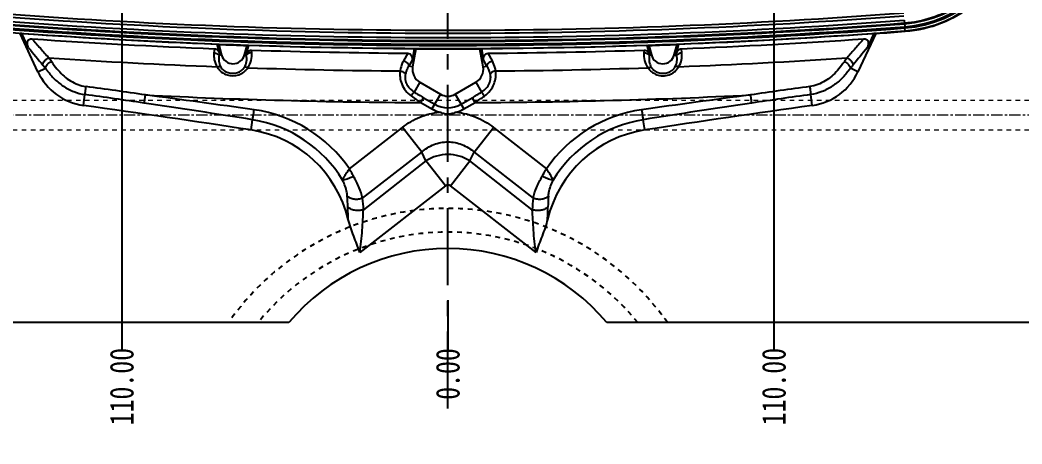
# Model space of a CAD drawing. Header units: millimetres. Extents: x 1147 to 12155, y -6137 to -4403.
# Drawn here: x 3959.4 to 4297.4, y -5544.7 to -5401.8 of the extents above; entities that cross this region are included whole.
import ezdxf

# ---------------------------------------------------------------- set-up
doc = ezdxf.new("R2010")
doc.units = ezdxf.units.MM
doc.header["$LTSCALE"] = 16.335
doc.header["$PDMODE"] = 3
doc.header["$PDSIZE"] = 0.3125
doc.linetypes.add('CENTER', pattern=[0.6, 0.375, -0.075, 0.075, -0.075])
doc.linetypes.add('HIDDEN', pattern=[0.2, 0.1, -0.1])
doc.layers.get('0').update_dxf_attribs({"linetype": 'CONTINUOUS'})
doc.layers.get('Defpoints').update_dxf_attribs({"linetype": 'CONTINUOUS'})
doc.layers.add('cool', color=153, linetype='HIDDEN', lineweight=9)
doc.layers.add('DEFAULT_2', color=8, linetype='HIDDEN')
doc.styles.get("Standard").update_dxf_attribs({"font": 'txt', "width": 0.8})
doc.dimstyles.get("Standard").update_dxf_attribs({"dimtxt": 0.15625, "dimasz": 0.1875, "dimexe": 0.125, "dimexo": 0.0625, "dimtad": 0, "dimtih": 1, "dimtoh": 1, "dimdsep": 46, "dimtxsty": 'Standard', "dimcen": 0.09, "dimadec": 0, "dimazin": 0, "dimtp": 0.01, "dimtm": 0.01, "dimtfac": 1, "dimtofl": 0, "dimtmove": 0, "dimatfit": 3, "dimfxl": 0, "dimtolj": 1, "dimarcsym": 0})

# ---------------------------------------------------------------- blocks, each defined once
blk = doc.blocks.new('*D706')
at = {"color": 4, "lineweight": -2}
blk.add_line((4382.93, -5433.77), (4392.48, -5433.77), dxfattribs=at)
at = {"layer": 'Defpoints', "color": 0}
for p in [(4103.73, -5263.77), (4382.87, -5433.77), (4392.48, -5433.77)]:
    blk.add_point(p, dxfattribs=at)
at = {"color": 6, "insert": (4405.81, -5433.77), "char_height": 8, "attachment_point": 5}
blk.add_mtext('\\A1;170.00', dxfattribs=at)
blk = doc.blocks.new('*D707')
at = {"color": 4, "lineweight": -2}
blk.add_line((4359.79, -5468.77), (4392.48, -5468.77), dxfattribs=at)
at = {"layer": 'Defpoints', "color": 0}
for p in [(4103.73, -5263.77), (4359.73, -5468.77), (4392.48, -5468.77)]:
    blk.add_point(p, dxfattribs=at)
at = {"color": 6, "insert": (4406.88, -5468.77), "char_height": 8, "attachment_point": 5}
blk.add_mtext('\\A1;205.00', dxfattribs=at)
blk = doc.blocks.new('*D708')
at = {"color": 4, "lineweight": -2}
blk.add_line((4103.73, -5496.24), (4103.73, -5513.1), dxfattribs=at)
at = {"layer": 'Defpoints', "color": 0}
for p in [(4103.73, -5263.77), (4103.73, -5496.18), (4103.73, -5513.1)]:
    blk.add_point(p, dxfattribs=at)
at = {"color": 6, "insert": (4103.73, -5521.1), "char_height": 8, "attachment_point": 5, "rotation": 90}
blk.add_mtext('\\A1;0.00', dxfattribs=at)
blk = doc.blocks.new('*D709')
at = {"color": 4, "lineweight": -2}
blk.add_line((4348.73, -5479.83), (4348.73, -5513.1), dxfattribs=at)
at = {"layer": 'Defpoints', "color": 0}
for p in [(4103.73, -5263.77), (4348.73, -5479.77), (4348.73, -5513.1)]:
    blk.add_point(p, dxfattribs=at)
at = {"color": 6, "insert": (4348.73, -5528.03), "char_height": 8, "attachment_point": 5, "rotation": 90}
blk.add_mtext('\\A1;245.00', dxfattribs=at)
blk = doc.blocks.new('*D710')
at = {"color": 4, "lineweight": -2}
blk.add_line((4213.73, -5274.54), (4213.73, -5513.1), dxfattribs=at)
at = {"layer": 'Defpoints', "color": 0}
for p in [(4103.73, -5263.77), (4213.73, -5274.47), (4213.73, -5513.1)]:
    blk.add_point(p, dxfattribs=at)
at = {"color": 6, "insert": (4213.73, -5525.36), "char_height": 8, "attachment_point": 5, "rotation": 90}
blk.add_mtext('\\A1;110.00', dxfattribs=at)
blk = doc.blocks.new('*D717')
at = {"color": 4, "lineweight": -2}
blk.add_line((3824.53, -5433.77), (3814.98, -5433.77), dxfattribs=at)
at = {"layer": 'Defpoints', "color": 0}
for p in [(4103.73, -5263.77), (3814.98, -5433.77), (3824.59, -5433.77)]:
    blk.add_point(p, dxfattribs=at)
at = {"color": 6, "insert": (3801.65, -5433.77), "char_height": 8, "attachment_point": 5}
blk.add_mtext('\\A1;170.00', dxfattribs=at)
blk = doc.blocks.new('*D718')
at = {"color": 4, "lineweight": -2}
blk.add_line((3847.67, -5468.77), (3814.98, -5468.77), dxfattribs=at)
at = {"layer": 'Defpoints', "color": 0}
for p in [(4103.73, -5263.77), (3814.98, -5468.77), (3847.73, -5468.77)]:
    blk.add_point(p, dxfattribs=at)
at = {"color": 6, "insert": (3800.58, -5468.77), "char_height": 8, "attachment_point": 5}
blk.add_mtext('\\A1;205.00', dxfattribs=at)
blk = doc.blocks.new('*D719')
at = {"color": 4, "lineweight": -2}
blk.add_line((3858.73, -5479.83), (3858.73, -5513.1), dxfattribs=at)
at = {"layer": 'Defpoints', "color": 0}
for p in [(4103.73, -5263.77), (3858.73, -5479.77), (3858.73, -5513.1)]:
    blk.add_point(p, dxfattribs=at)
at = {"color": 6, "insert": (3858.73, -5528.03), "char_height": 8, "attachment_point": 5, "rotation": 90}
blk.add_mtext('\\A1;245.00', dxfattribs=at)
blk = doc.blocks.new('*D720')
at = {"color": 4, "lineweight": -2}
blk.add_line((3993.73, -5274.54), (3993.73, -5513.1), dxfattribs=at)
at = {"layer": 'Defpoints', "color": 0}
for p in [(4103.73, -5263.77), (3993.73, -5274.47), (3993.73, -5513.1)]:
    blk.add_point(p, dxfattribs=at)
at = {"color": 6, "insert": (3993.73, -5525.36), "char_height": 8, "attachment_point": 5, "rotation": 90}
blk.add_mtext('\\A1;110.00', dxfattribs=at)

msp = doc.modelspace()

# ---------------------------------------------------------------- linework, layer by layer
at = {"color": 1, "linetype": 'CENTER', "ltscale": 4.241886}
msp.add_line((4103.729, -5532.772), (4103.729, -4991.772), dxfattribs=at)
at = {"color": 7, "linetype": 'Continuous'}
for p, q in [((4257.704, -5401.77), (4257.876, -5404.007)), ((4257.996, -5405.561), (4257.908, -5404.422)), ((3960.007, -5406.26), (3959.383, -5406.299)), ((3965.401, -5419.204), (3959.383, -5406.299)), ((3962.282, -5411.138), (3960.007, -5406.26)), ((4248.075, -5406.299), (4242.057, -5419.204)), ((4247.451, -5406.26), (4245.176, -5411.137)), ((4248.075, -5406.299), (4247.451, -5406.26)), ((4024.961, -5411.44), (4024.807, -5412.836)), ((4025.781, -5409.887), (4026.641, -5413.095)), ((4026.413, -5409.996), (4027.365, -5413.549)), ((4035.093, -5413.549), (4035.953, -5410.34)), ((4035.695, -5413.551), (4036.572, -5410.277)), ((4092.333, -5411.365), (4091.621, -5415.403)), ((4092.909, -5411.452), (4091.837, -5417.533)), ((4115.621, -5417.533), (4114.549, -5411.452)), ((4115.837, -5415.403), (4115.125, -5411.365)), ((4170.885, -5410.277), (4171.763, -5413.551)), ((4171.505, -5410.34), (4172.365, -5413.549)), ((4180.093, -5413.549), (4181.045, -5409.996)), ((4180.817, -5413.095), (4181.677, -5409.887)), ((4182.651, -5412.836), (4182.497, -5411.44)), ((4026.641, -5413.095), (4026.567, -5413.763)), ((4027.365, -5413.549), (4026.567, -5413.763)), ((4035.093, -5413.549), (4035.712, -5413.715)), ((4035.712, -5413.715), (4035.695, -5413.551)), ((4037.574, -5412.788), (4037.478, -5411.891)), ((4090.178, -5412.935), (4088.737, -5415.571)), ((4118.721, -5415.571), (4117.28, -5412.935)), ((4169.98, -5411.891), (4169.884, -5412.788)), ((4172.365, -5413.549), (4171.745, -5413.715)), ((4171.763, -5413.551), (4171.745, -5413.715)), ((4180.093, -5413.549), (4180.891, -5413.763)), ((4180.891, -5413.763), (4180.817, -5413.095)), ((3965.401, -5419.204), (3967.932, -5418.023)), ((4091.621, -5415.403), (4090.577, -5417.311)), ((4091.837, -5417.533), (4090.577, -5417.311)), ((4115.621, -5417.533), (4116.881, -5417.311)), ((4116.881, -5417.311), (4115.837, -5415.403)), ((4242.057, -5419.204), (4239.526, -5418.023)), ((4094.261, -5422.732), (4092.341, -5426.057)), ((4094.261, -5422.732), (4101.229, -5426.755)), ((4106.229, -5426.755), (4113.197, -5422.732)), ((4113.197, -5422.732), (4115.117, -5426.057)), ((3980.784, -5430.562), (3981.294, -5426.874)), ((4094.576, -5429.574), (4095.515, -5427.946)), ((4095.515, -5427.946), (4099.285, -5430.122)), ((4101.229, -5426.755), (4098.345, -5431.75)), ((4106.229, -5426.755), (4109.113, -5431.75)), ((4108.173, -5430.122), (4111.943, -5427.946)), ((4112.882, -5429.574), (4111.943, -5427.946)), ((4226.674, -5430.562), (4226.163, -5426.874)), ((4094.576, -5429.574), (4098.345, -5431.75)), ((4109.113, -5431.75), (4112.882, -5429.574)), ((4103.728, -5442.856), (4103.73, -5433.516)), ((4037.324, -5438.835), (4037.858, -5435.371)), ((4070.5, -5451.893), (4088.362, -5437.948)), ((4094.889, -5446.309), (4088.362, -5437.948)), ((4112.568, -5446.309), (4119.096, -5437.948)), ((4119.096, -5437.948), (4136.957, -5451.893)), ((4170.134, -5438.835), (4169.6, -5435.371)), ((4074.974, -5461.857), (4094.889, -5446.309)), ((4096.338, -5449.254), (4094.889, -5446.309)), ((4111.12, -5449.254), (4112.568, -5446.309)), ((4112.568, -5446.309), (4132.483, -5461.857)), ((4096.338, -5449.254), (4075.253, -5465.715)), ((4102.865, -5457.615), (4096.338, -5449.254)), ((4104.593, -5457.615), (4111.12, -5449.254)), ((4132.204, -5465.715), (4111.12, -5449.254)), ((4102.865, -5457.615), (4073.992, -5480.156)), ((4133.465, -5480.156), (4104.593, -5457.615)), ((4050.11, -5503.772), (3889.729, -5503.772)), ((4317.729, -5503.772), (4157.348, -5503.772))]:
    msp.add_line(p, q, dxfattribs=at)
for centre, radius, start, end in [((4254.769, -5363.58), 39.559, 274.39543, 349.27271), ((4254.769, -5363.58), 40.546, 274.39543, 349.27271), ((4254.769, -5363.58), 40.963, 274.39543, 349.27271), ((4254.769, -5363.58), 41.967, 274.39543, 349.27271), ((4254.769, -5363.58), 39.289, 274.39543, 301.51729), ((4254.769, -5363.58), 42.105, 274.39543, 308.72571), ((4103.729, -3398.597), 2007.606, 265.604565, 274.395435), ((4103.729, -3398.597), 2006.619, 265.604565, 274.395435), ((4103.729, -3398.597), 2011.743, 265.604565, 274.395435), ((4103.729, -3398.597), 2011.326, 265.604565, 274.395435), ((4103.729, -3398.597), 2010.339, 265.604565, 274.395435), ((4103.729, -3398.597), 2010.069, 265.604565, 274.395435), ((4103.729, -3398.597), 2009.082, 265.604565, 274.395435), ((4103.729, -3398.597), 2012.747, 265.604565, 274.395435), ((4103.729, -3398.597), 2012.801, 265.90538, 267.780609), ((4103.729, -3398.597), 2014.385, 266.006306, 267.759001), ((4103.729, -3398.597), 2012.801, 272.219391, 274.09462), ((4103.729, -3398.597), 2014.385, 272.240999, 273.993687), ((4103.729, -3398.597), 2012.885, 274.112264, 274.395435), ((4103.729, -3398.597), 2012.885, 267.798702, 268.070413), ((4103.729, -3398.597), 2012.801, 268.087986, 269.67561), ((4103.729, -3398.597), 2012.885, 269.692019, 270.307981), ((4103.729, -3398.597), 2012.801, 270.32439, 271.912014), ((4103.729, -3398.597), 2012.885, 271.929587, 272.201298), ((3942.036, -5434.795), 33.805, 34.36086, 36.90626), ((4103.729, -3398.597), 2020.391, 266.178328, 267.791007), ((4031.229, -5412.514), 4, 195, 345), ((4103.729, -3398.597), 2014.385, 268.115264, 269.61456), ((4103.729, -3398.597), 2014.385, 270.38544, 271.884736), ((4176.229, -5412.514), 4, 195, 345), ((4103.729, -3398.597), 2020.391, 272.208993, 273.821672), ((4265.376, -5434.762), 33.748, 143.0916, 145.64128), ((3941.619, -5437.943), 33.002, 37.76586, 39.52688), ((3939.464, -5439.63), 35.739, 37.19853, 37.78772), ((3996.157, -5397.722), 34.768, 215.72622, 217.25918), ((4032.139, -5415.944), 3.45, 321.70258, 328.2836), ((4103.729, -3398.597), 2020.391, 268.085535, 269.54237), ((4097.403, -5421.866), 8.207, 146.28378, 157.84484), ((4096.761, -5418.401), 5, 170, 240), ((4110.697, -5418.401), 5, 300, 10), ((4110.006, -5421.892), 8.261, 22.19341, 33.67805), ((4103.729, -3398.597), 2020.391, 270.45763, 271.914465), ((4175.531, -5415.772), 3.724, 220.54478, 222.60328), ((4211.303, -5397.724), 34.764, 322.74113, 324.27425), ((4267.95, -5439.597), 35.684, 142.21185, 142.80193), ((4265.876, -5437.973), 33.05, 140.47439, 142.23287), ((3983.527, -5410.751), 20, 205, 262.11708), ((3993.384, -5399.81), 31.297, 217.29076, 217.56511), ((4031.083, -5414.552), 6.006, 224.62936, 234.61668), ((4031.133, -5414.485), 6.09, 234.59721, 251.72629), ((4031.16, -5414.417), 6.163, 251.68577, 289.06647), ((4031.183, -5414.488), 6.089, 289.07901, 307.71129), ((4031.288, -5414.634), 5.909, 307.77721, 315.55582), ((4098.124, -5420.624), 10.668, 170.00216, 170.82845), ((4097.666, -5421.979), 8.493, 157.81007, 166.17465), ((4109.793, -5421.979), 8.492, 13.82472, 22.19046), ((4109.342, -5420.622), 10.66, 9.17166, 9.99859), ((4176.24, -5414.544), 6.023, 234.73044, 239.25856), ((4176.291, -5414.452), 6.128, 239.29007, 254.24546), ((4176.298, -5414.42), 6.161, 254.27124, 294.79938), ((4176.317, -5414.469), 6.108, 294.82159, 305.68455), ((4176.38, -5414.559), 5.998, 305.70034, 315.38203), ((4223.931, -5410.751), 20, 277.88292, 335), ((4214.077, -5399.812), 31.293, 322.43516, 322.70955), ((3844.44, -6465.496), 1050.304, 81.389452, 82.493891), ((4362.64, -6462.826), 1047.609, 97.504688, 98.611969), ((3600.98, -8135.916), 2735.608, 81.585402, 82.008645), ((3534.933, -8993.487), 3596.871, 81.9541, 82.543872), ((4103.729, -3398.597), 2030.998, 267.120159, 269.741778), ((4167.634, -5319.745), 131.908, 234.69663, 236.36801), ((4162.71, -5311.462), 134.476, 238.44755, 240.02144), ((4103.729, -5422.424), 5, 240, 300), ((4044.748, -5311.462), 134.476, 299.97856, 301.55245), ((4103.729, -3398.597), 2030.998, 270.258222, 272.879841), ((4039.828, -5319.751), 131.901, 303.63196, 305.30339), ((4672.524, -8993.48), 3596.864, 97.456128, 98.045901), ((4607.229, -8141.126), 2740.871, 97.991761, 98.414192), ((3471.564, -9108.365), 3712.888, 81.235277, 82.117079), ((3448.921, -9149.241), 3760.276, 80.989191, 81.552828), ((4103.729, -5422.424), 10.768, 240, 254.46031), ((4103.729, -5422.424), 8.889, 240, 300), ((4103.729, -5422.424), 10.768, 285.54158, 300), ((4758.538, -9149.244), 3760.279, 98.447172, 99.010808), ((4735.894, -9108.365), 3712.888, 97.882921, 98.764723), ((4031.795, -5478.566), 47.006, 34.57175, 81.95428), ((4175.662, -5478.566), 47.006, 98.04521, 145.42821), ((4031.036, -5478.298), 43.465, 31.19224, 80.96961), ((4176.422, -5478.298), 43.466, 99.0307, 148.80754), ((4031.229, -5478.367), 40, 13.57882, 81.23528), ((4176.229, -5478.367), 40, 98.76472, 166.42115), ((4103.729, -5460.775), 13.688, 57.31914, 122.68069), ((4016.355, -5465.433), 53.617, 0.74693, 4.57209), ((4017.601, -5467.945), 57.696, 2.21451, 6.05712), ((4189.857, -5467.945), 57.696, 173.94288, 177.78549), ((4191.103, -5465.433), 53.617, 175.42791, 179.25307), ((4103.729, -5548.772), 70, 40.0052, 139.9948)]:
    msp.add_arc(centre, radius, start, end, dxfattribs=at)
for centre, major_axis, start_param, end_param in [((4401.787, -3318.732), (2070.006, 554.656), -2.0064811, -2.0061814), ((3808.535, -3319.499), (2050.114, -549.326), -1.2041734, -1.2038794), ((4388.137, -3448.745), (1975.203, -348.282), -1.546116, -1.5458256), ((3819.321, -3448.745), (1975.203, 348.282), -1.5957671, -1.5954766), ((4398.923, -3319.499), (2050.114, 549.326), -1.9377132, -1.9374193), ((3805.67, -3318.732), (2070.006, -554.656), -1.1354113, -1.1351116)]:
    msp.add_ellipse(centre, major_axis=major_axis, ratio=0.9895793, start_param=start_param, end_param=end_param, dxfattribs=at)
for points, knots in [([(3962.282, -5411.138), (3962.139, -5410.831), (3961.966, -5410.347), (3961.877, -5409.674), (3961.907, -5409.162), (3962.08, -5408.672), (3962.436, -5408.286), (3962.92, -5408.089), (3963.264, -5408.077), (3963.434, -5408.089)], [0, 0, 0, 0, 0.2494779, 0.3744342, 0.4994862, 0.6247987, 0.74951, 0.8747931, 1, 1, 1, 1]), ([(3963.432, -5408.089), (3964.371, -5409.157), (3966.241, -5411.299), (3968.125, -5413.429), (3969.067, -5414.495)], [0, 0, 0, 0, 0.4998613, 1, 1, 1, 1]), ([(4244.026, -5408.089), (4243.087, -5409.157), (4241.217, -5411.3), (4239.333, -5413.429), (4238.391, -5414.495)], [0, 0, 0, 0, 0.4998557, 1, 1, 1, 1]), ([(4244.024, -5408.089), (4244.193, -5408.078), (4244.537, -5408.089), (4245.022, -5408.284), (4245.377, -5408.672), (4245.551, -5409.16), (4245.581, -5409.673), (4245.492, -5410.347), (4245.319, -5410.831), (4245.176, -5411.137)], [0, 0, 0, 0, 0.1250435, 0.250318, 0.3750484, 0.5003546, 0.6254985, 0.7504826, 1, 1, 1, 1]), ([(4024.961, -5411.44), (4025.17, -5411.449), (4025.589, -5411.565), (4026.089, -5411.967), (4026.44, -5412.497), (4026.586, -5412.893), (4026.641, -5413.095)], [0, 0, 0, 0, 0.2498993, 0.4998317, 0.750257, 1, 1, 1, 1]), ([(4180.817, -5413.095), (4180.871, -5412.893), (4181.018, -5412.497), (4181.369, -5411.967), (4181.869, -5411.565), (4182.288, -5411.449), (4182.497, -5411.44)], [0, 0, 0, 0, 0.249743, 0.5001683, 0.7501007, 1, 1, 1, 1]), ([(3967.075, -5416.94), (3967.072, -5416.712), (3967.209, -5416.21), (3967.65, -5415.528), (3968.283, -5414.92), (3968.798, -5414.609), (3969.067, -5414.495)], [0, 0, 0, 0, 0.2069008, 0.4588772, 0.7335561, 1, 1, 1, 1]), ([(4024.807, -5412.836), (4024.721, -5413.62), (4024.801, -5415.26), (4025.416, -5416.79), (4025.854, -5417.486)], [0, 0, 0, 0, 0.4895997, 1, 1, 1, 1]), ([(4024.807, -5412.836), (4024.992, -5412.85), (4025.653, -5412.962), (4026.309, -5413.346), (4026.567, -5413.763)], [0, 0, 0, 0, 0.273993, 1, 1, 1, 1]), ([(4026.567, -5413.763), (4026.425, -5414.357), (4026.343, -5415.646), (4026.715, -5416.889), (4027.016, -5417.468)], [0, 0, 0, 0, 0.4835971, 1, 1, 1, 1]), ([(4035.074, -5417.758), (4035.451, -5417.146), (4035.935, -5415.795), (4035.869, -5414.369), (4035.712, -5413.715)], [0, 0, 0, 0, 0.5163812, 1, 1, 1, 1]), ([(4035.695, -5413.551), (4035.751, -5413.341), (4035.906, -5412.929), (4036.279, -5412.381), (4036.815, -5411.978), (4037.26, -5411.884), (4037.478, -5411.891)], [0, 0, 0, 0, 0.2497014, 0.5002517, 0.7500898, 1, 1, 1, 1]), ([(4037.574, -5412.788), (4037.194, -5412.802), (4036.481, -5412.966), (4035.888, -5413.432), (4035.712, -5413.715)], [0, 0, 0, 0, 0.5332571, 1, 1, 1, 1]), ([(4036.233, -5417.86), (4036.769, -5417.129), (4037.542, -5415.471), (4037.667, -5413.655), (4037.574, -5412.788)], [0, 0, 0, 0, 0.5097819, 1, 1, 1, 1]), ([(4090.178, -5412.935), (4090.449, -5412.937), (4091.011, -5413.095), (4091.533, -5413.776), (4091.706, -5414.588), (4091.668, -5415.136), (4091.621, -5415.403)], [0, 0, 0, 0, 0.2496767, 0.4995438, 0.7497684, 1, 1, 1, 1]), ([(4115.837, -5415.403), (4115.79, -5415.136), (4115.752, -5414.588), (4115.925, -5413.776), (4116.447, -5413.095), (4117.009, -5412.937), (4117.28, -5412.935)], [0, 0, 0, 0, 0.2502316, 0.5004562, 0.7503233, 1, 1, 1, 1]), ([(4169.884, -5412.788), (4169.791, -5413.655), (4169.916, -5415.471), (4170.689, -5417.128), (4171.225, -5417.86)], [0, 0, 0, 0, 0.4901535, 1, 1, 1, 1]), ([(4169.884, -5412.788), (4170.263, -5412.802), (4170.977, -5412.966), (4171.57, -5413.432), (4171.745, -5413.715)], [0, 0, 0, 0, 0.5332576, 1, 1, 1, 1]), ([(4169.98, -5411.891), (4170.198, -5411.884), (4170.643, -5411.978), (4171.179, -5412.381), (4171.552, -5412.929), (4171.707, -5413.341), (4171.763, -5413.551)], [0, 0, 0, 0, 0.2499102, 0.4997483, 0.7502986, 1, 1, 1, 1]), ([(4171.745, -5413.715), (4171.589, -5414.369), (4171.522, -5415.795), (4172.007, -5417.146), (4172.384, -5417.758)], [0, 0, 0, 0, 0.4835642, 1, 1, 1, 1]), ([(4180.441, -5417.468), (4180.743, -5416.889), (4181.115, -5415.646), (4181.033, -5414.357), (4180.891, -5413.763)], [0, 0, 0, 0, 0.5163497, 1, 1, 1, 1]), ([(4182.651, -5412.836), (4182.466, -5412.85), (4181.805, -5412.962), (4181.148, -5413.346), (4180.891, -5413.763)], [0, 0, 0, 0, 0.273993, 1, 1, 1, 1]), ([(4181.604, -5417.486), (4182.041, -5416.79), (4182.657, -5415.26), (4182.737, -5413.62), (4182.651, -5412.836)], [0, 0, 0, 0, 0.5103409, 1, 1, 1, 1]), ([(4238.391, -5414.495), (4238.66, -5414.609), (4239.175, -5414.92), (4239.808, -5415.528), (4240.249, -5416.21), (4240.386, -5416.712), (4240.383, -5416.94)], [0, 0, 0, 0, 0.2664444, 0.5411259, 0.7931034, 1, 1, 1, 1]), ([(3967.932, -5418.023), (3967.944, -5417.815), (3968.108, -5417.355), (3968.723, -5416.498), (3969.418, -5415.965), (3969.942, -5415.715)], [0, 0, 0, 0, 0.1984723, 0.4484988, 1, 1, 1, 1]), ([(3969.942, -5415.715), (3970.116, -5415.969), (3970.854, -5417.024), (3971.651, -5418.04), (3972.303, -5418.772)], [0, 0, 0, 0, 0.2387574, 1, 1, 1, 1]), ([(4025.854, -5417.486), (4025.958, -5417.455), (4026.337, -5417.366), (4026.751, -5417.371), (4027.017, -5417.468)], [0, 0, 0, 0, 0.2773203, 1, 1, 1, 1]), ([(4025.854, -5417.486), (4025.914, -5417.597), (4026.185, -5418.058), (4026.522, -5418.481), (4026.809, -5418.772)], [0, 0, 0, 0, 0.2362925, 1, 1, 1, 1]), ([(4027.016, -5417.468), (4027.047, -5417.526), (4027.184, -5417.771), (4027.352, -5417.999), (4027.493, -5418.161)], [0, 0, 0, 0, 0.2359383, 1, 1, 1, 1]), ([(4027.493, -5418.161), (4027.54, -5418.216), (4027.744, -5418.437), (4027.973, -5418.636), (4028.157, -5418.772)], [0, 0, 0, 0, 0.2403205, 1, 1, 1, 1]), ([(4034.138, -5418.772), (4034.208, -5418.719), (4034.465, -5418.512), (4034.696, -5418.273), (4034.847, -5418.082)], [0, 0, 0, 0, 0.2633545, 1, 1, 1, 1]), ([(4036.233, -5417.86), (4036.131, -5417.821), (4035.759, -5417.705), (4035.346, -5417.68), (4035.074, -5417.758)], [0, 0, 0, 0, 0.277313, 1, 1, 1, 1]), ([(4035.506, -5418.772), (4035.577, -5418.699), (4035.842, -5418.414), (4036.078, -5418.102), (4036.233, -5417.86)], [0, 0, 0, 0, 0.2606466, 1, 1, 1, 1]), ([(4088.737, -5415.571), (4088.598, -5415.825), (4088.096, -5416.842), (4087.764, -5417.941), (4087.618, -5418.772)], [0, 0, 0, 0, 0.2557638, 1, 1, 1, 1]), ([(4088.737, -5415.571), (4088.965, -5415.634), (4089.756, -5415.962), (4090.478, -5416.69), (4090.577, -5417.311)], [0, 0, 0, 0, 0.2733657, 1, 1, 1, 1]), ([(4118.721, -5415.571), (4118.493, -5415.634), (4117.702, -5415.962), (4116.98, -5416.69), (4116.881, -5417.311)], [0, 0, 0, 0, 0.2733658, 1, 1, 1, 1]), ([(4119.84, -5418.772), (4119.792, -5418.497), (4119.552, -5417.389), (4119.131, -5416.32), (4118.721, -5415.571)], [0, 0, 0, 0, 0.2459557, 1, 1, 1, 1]), ([(4171.225, -5417.86), (4171.327, -5417.821), (4171.698, -5417.705), (4172.112, -5417.68), (4172.384, -5417.758)], [0, 0, 0, 0, 0.277322, 1, 1, 1, 1]), ([(4171.225, -5417.86), (4171.275, -5417.938), (4171.493, -5418.261), (4171.745, -5418.56), (4171.952, -5418.771)], [0, 0, 0, 0, 0.2393611, 1, 1, 1, 1]), ([(4172.384, -5417.758), (4172.406, -5417.794), (4172.504, -5417.945), (4172.613, -5418.089), (4172.702, -5418.192)], [0, 0, 0, 0, 0.2404187, 1, 1, 1, 1]), ([(4172.79, -5418.292), (4172.829, -5418.335), (4172.994, -5418.506), (4173.175, -5418.663), (4173.319, -5418.772)], [0, 0, 0, 0, 0.2412254, 1, 1, 1, 1]), ([(4179.301, -5418.772), (4179.362, -5418.726), (4179.593, -5418.546), (4179.806, -5418.342), (4179.95, -5418.179)], [0, 0, 0, 0, 0.2593866, 1, 1, 1, 1]), ([(4179.95, -5418.179), (4180, -5418.121), (4180.185, -5417.899), (4180.343, -5417.656), (4180.441, -5417.468)], [0, 0, 0, 0, 0.2644816, 1, 1, 1, 1]), ([(4181.604, -5417.486), (4181.5, -5417.455), (4181.121, -5417.366), (4180.707, -5417.371), (4180.441, -5417.468)], [0, 0, 0, 0, 0.2773132, 1, 1, 1, 1]), ([(4180.649, -5418.772), (4180.748, -5418.671), (4181.11, -5418.277), (4181.417, -5417.833), (4181.604, -5417.486)], [0, 0, 0, 0, 0.2636831, 1, 1, 1, 1]), ([(4237.516, -5415.715), (4237.342, -5415.969), (4236.604, -5417.024), (4235.807, -5418.04), (4235.155, -5418.772)], [0, 0, 0, 0, 0.238758, 1, 1, 1, 1]), ([(4237.516, -5415.715), (4238.04, -5415.965), (4238.735, -5416.498), (4239.35, -5417.355), (4239.514, -5417.815), (4239.526, -5418.023)], [0, 0, 0, 0, 0.5515026, 0.8015294, 1, 1, 1, 1]), ([(3968.576, -5418.89), (3969.332, -5419.873), (3971, -5421.786), (3973.987, -5424.217), (3977.461, -5426.027), (3980.005, -5426.693), (3981.294, -5426.874)], [0, 0, 0, 0, 0.2418222, 0.492696, 0.7461572, 1, 1, 1, 1]), ([(3972.303, -5418.772), (3973.508, -5420.125), (3975.596, -5421.98), (3978.904, -5423.613), (3980.722, -5424.071), (3981.643, -5424.191)], [0, 0, 0, 0, 0.49406, 0.7467872, 1, 1, 1, 1]), ([(4028.157, -5418.772), (4029.006, -5419.399), (4031.157, -5420.058), (4033.311, -5419.398), (4034.138, -5418.772)], [0, 0, 0, 0, 0.5042367, 1, 1, 1, 1]), ([(4087.592, -5418.923), (4087.495, -5419.611), (4087.487, -5421.116), (4088.085, -5423.416), (4089.38, -5425.648), (4090.673, -5426.879), (4091.403, -5427.396)], [0, 0, 0, 0, 0.2141641, 0.4583851, 0.7241542, 1, 1, 1, 1]), ([(4088.35, -5419.095), (4088.411, -5419.118), (4088.642, -5419.215), (4088.859, -5419.347), (4089.003, -5419.464)], [0, 0, 0, 0, 0.2587689, 1, 1, 1, 1]), ([(4089.003, -5419.464), (4089.046, -5419.499), (4089.207, -5419.641), (4089.344, -5419.811), (4089.42, -5419.95)], [0, 0, 0, 0, 0.2636545, 1, 1, 1, 1]), ([(4089.42, -5419.95), (4089.303, -5420.423), (4089.221, -5421.505), (4089.654, -5423.197), (4090.714, -5424.829), (4091.76, -5425.694), (4092.341, -5426.057)], [0, 0, 0, 0, 0.2030575, 0.4435313, 0.7145989, 1, 1, 1, 1]), ([(4115.117, -5426.057), (4115.698, -5425.694), (4116.744, -5424.829), (4117.804, -5423.197), (4118.237, -5421.505), (4118.155, -5420.423), (4118.038, -5419.95)], [0, 0, 0, 0, 0.2854298, 0.5564913, 0.7969544, 1, 1, 1, 1]), ([(4116.054, -5427.396), (4116.784, -5426.879), (4118.078, -5425.648), (4119.373, -5423.415), (4119.971, -5421.116), (4119.963, -5419.611), (4119.866, -5418.923)], [0, 0, 0, 0, 0.2758897, 0.5416455, 0.7858443, 1, 1, 1, 1]), ([(4118.455, -5419.464), (4118.411, -5419.499), (4118.251, -5419.641), (4118.114, -5419.811), (4118.038, -5419.95)], [0, 0, 0, 0, 0.2636546, 1, 1, 1, 1]), ([(4119.107, -5419.095), (4119.047, -5419.118), (4118.816, -5419.215), (4118.599, -5419.347), (4118.455, -5419.464)], [0, 0, 0, 0, 0.2587689, 1, 1, 1, 1]), ([(4171.952, -5418.771), (4172.012, -5418.833), (4172.266, -5419.081), (4172.543, -5419.306), (4172.763, -5419.461)], [0, 0, 0, 0, 0.2427328, 1, 1, 1, 1]), ([(4173.319, -5418.772), (4174.148, -5419.398), (4176.303, -5420.059), (4178.453, -5419.398), (4179.301, -5418.772)], [0, 0, 0, 0, 0.4964435, 1, 1, 1, 1]), ([(4235.155, -5418.772), (4233.95, -5420.125), (4231.862, -5421.98), (4228.554, -5423.613), (4226.736, -5424.071), (4225.815, -5424.191)], [0, 0, 0, 0, 0.49406, 0.7467873, 1, 1, 1, 1]), ([(4238.882, -5418.89), (4238.125, -5419.873), (4236.458, -5421.786), (4233.471, -5424.217), (4229.997, -5426.027), (4227.453, -5426.693), (4226.163, -5426.874)], [0, 0, 0, 0, 0.2418222, 0.4926957, 0.746157, 1, 1, 1, 1]), ([(3981.294, -5426.874), (3981.35, -5426.525), (3981.465, -5425.63), (3981.578, -5424.735), (3981.643, -5424.191)], [0, 0, 0, 0, 0.3927587, 1, 1, 1, 1]), ([(4225.815, -5424.191), (4225.88, -5424.735), (4225.993, -5425.63), (4226.108, -5426.525), (4226.163, -5426.874)], [0, 0, 0, 0, 0.6072413, 1, 1, 1, 1]), ([(4001.296, -5429.758), (4001.36, -5429.405), (4001.489, -5428.495), (4001.616, -5427.585), (4001.688, -5427.029)], [0, 0, 0, 0, 0.3895916, 1, 1, 1, 1]), ([(4091.403, -5427.396), (4091.58, -5427.114), (4091.831, -5426.728), (4092.15, -5426.286), (4092.282, -5426.119), (4092.341, -5426.057)], [0, 0, 0, 0, 0.6106965, 0.8419929, 1, 1, 1, 1]), ([(4116.055, -5427.396), (4115.877, -5427.114), (4115.627, -5426.728), (4115.308, -5426.286), (4115.176, -5426.119), (4115.117, -5426.057)], [0, 0, 0, 0, 0.6106958, 0.8419923, 1, 1, 1, 1]), ([(4205.769, -5427.029), (4205.842, -5427.585), (4205.968, -5428.495), (4206.098, -5429.405), (4206.162, -5429.758)], [0, 0, 0, 0, 0.6104084, 1, 1, 1, 1]), ([(4037.858, -5435.371), (4037.941, -5434.939), (4038.111, -5433.822), (4038.278, -5432.705), (4038.374, -5432.023)], [0, 0, 0, 0, 0.3896254, 1, 1, 1, 1]), ([(4088.362, -5437.948), (4090.153, -5436.55), (4094.128, -5434.224), (4098.588, -5433.063), (4100.844, -5432.799)], [0, 0, 0, 0, 0.5000381, 1, 1, 1, 1]), ([(4103.73, -5433.516), (4103.23, -5433.516), (4102.226, -5433.393), (4101.284, -5433.027), (4100.84, -5432.798)], [0, 0, 0, 0, 0.4999209, 1, 1, 1, 1]), ([(4106.617, -5432.798), (4106.174, -5433.027), (4105.233, -5433.392), (4104.229, -5433.516), (4103.73, -5433.516)], [0, 0, 0, 0, 0.5000776, 1, 1, 1, 1]), ([(4106.614, -5432.799), (4108.87, -5433.062), (4113.33, -5434.224), (4117.305, -5436.55), (4119.096, -5437.948)], [0, 0, 0, 0, 0.499926, 1, 1, 1, 1]), ([(4169.084, -5432.023), (4169.18, -5432.705), (4169.346, -5433.822), (4169.517, -5434.939), (4169.6, -5435.371)], [0, 0, 0, 0, 0.6103746, 1, 1, 1, 1]), ([(4094.889, -5446.309), (4096.082, -5445.228), (4098.876, -5443.469), (4102.127, -5442.856), (4103.739, -5442.856)], [0, 0, 0, 0, 0.4997259, 1, 1, 1, 1]), ([(4103.739, -5442.856), (4105.347, -5442.856), (4108.59, -5443.475), (4111.378, -5445.23), (4112.568, -5446.309)], [0, 0, 0, 0, 0.50023, 1, 1, 1, 1]), ([(4068.217, -5455.787), (4068.284, -5455.533), (4068.549, -5454.967), (4069.08, -5454.067), (4069.759, -5453.022), (4070.251, -5452.281), (4070.498, -5451.89)], [0, 0, 0, 0, 0.1738338, 0.4105175, 0.6932014, 1, 1, 1, 1]), ([(4071.894, -5454.428), (4071.774, -5454.222), (4071.301, -5453.381), (4070.85, -5452.528), (4070.5, -5451.893)], [0, 0, 0, 0, 0.2480244, 1, 1, 1, 1]), ([(4135.564, -5454.428), (4135.684, -5454.222), (4136.157, -5453.381), (4136.607, -5452.528), (4136.957, -5451.893)], [0, 0, 0, 0, 0.2480243, 1, 1, 1, 1]), ([(4139.24, -5455.787), (4139.174, -5455.533), (4138.908, -5454.967), (4138.378, -5454.067), (4137.699, -5453.022), (4137.207, -5452.281), (4136.96, -5451.89)], [0, 0, 0, 0, 0.1738303, 0.4105115, 0.6931967, 1, 1, 1, 1]), ([(4071.894, -5454.428), (4071.53, -5454.62), (4070.821, -5454.968), (4069.806, -5455.395), (4068.95, -5455.675), (4068.432, -5455.784), (4068.217, -5455.787)], [0, 0, 0, 0, 0.3134674, 0.6014976, 0.8368978, 1, 1, 1, 1]), ([(4074.974, -5461.857), (4074.685, -5460.642), (4073.823, -5458.084), (4072.618, -5455.672), (4071.894, -5454.428)], [0, 0, 0, 0, 0.4646289, 1, 1, 1, 1]), ([(4132.483, -5461.857), (4132.773, -5460.642), (4133.635, -5458.083), (4134.84, -5455.671), (4135.564, -5454.428)], [0, 0, 0, 0, 0.4647914, 1, 1, 1, 1]), ([(4139.24, -5455.787), (4139.026, -5455.784), (4138.508, -5455.675), (4137.652, -5455.395), (4136.637, -5454.968), (4135.928, -5454.62), (4135.564, -5454.428)], [0, 0, 0, 0, 0.1631022, 0.3985025, 0.6865326, 1, 1, 1, 1]), ([(4069.801, -5461.159), (4069.768, -5460.743), (4069.518, -5458.885), (4068.881, -5457.084), (4068.217, -5455.786)], [0, 0, 0, 0, 0.2223885, 1, 1, 1, 1]), ([(4104.593, -5457.615), (4104.352, -5457.427), (4103.729, -5457.204), (4103.105, -5457.427), (4102.865, -5457.615)], [0, 0, 0, 0, 0.500059, 1, 1, 1, 1]), ([(4137.657, -5461.159), (4137.69, -5460.743), (4137.94, -5458.884), (4138.577, -5457.083), (4139.24, -5455.787)], [0, 0, 0, 0, 0.222511, 1, 1, 1, 1]), ([(4074.974, -5461.857), (4074.518, -5462.029), (4073.555, -5462.254), (4072.112, -5462.247), (4070.806, -5461.91), (4070.073, -5461.442), (4069.801, -5461.159)], [0, 0, 0, 0, 0.2677411, 0.5361219, 0.7846784, 1, 1, 1, 1]), ([(4137.657, -5461.159), (4137.385, -5461.442), (4136.652, -5461.91), (4135.346, -5462.247), (4133.902, -5462.254), (4132.94, -5462.029), (4132.483, -5461.857)], [0, 0, 0, 0, 0.2153216, 0.463878, 0.7322587, 1, 1, 1, 1]), ([(4075.253, -5465.715), (4074.776, -5465.872), (4073.772, -5466.056), (4072.283, -5465.975), (4070.954, -5465.562), (4070.226, -5465.04), (4069.967, -5464.734)], [0, 0, 0, 0, 0.2673099, 0.5371633, 0.7865417, 1, 1, 1, 1]), ([(4070.111, -5468.976), (4070.095, -5468.602), (4070.034, -5467.188), (4069.981, -5465.774), (4069.967, -5464.734)], [0, 0, 0, 0, 0.2648064, 1, 1, 1, 1]), ([(4073.992, -5480.156), (4074.396, -5477.651), (4074.782, -5473.928), (4075.048, -5469.102), (4075.169, -5466.81), (4075.253, -5465.715)], [0, 0, 0, 0, 0.5250293, 0.7729299, 1, 1, 1, 1]), ([(4137.491, -5464.734), (4137.232, -5465.04), (4136.503, -5465.562), (4135.175, -5465.975), (4133.686, -5466.056), (4132.681, -5465.872), (4132.204, -5465.715)], [0, 0, 0, 0, 0.2134583, 0.4628367, 0.7326901, 1, 1, 1, 1]), ([(4133.465, -5480.156), (4133.062, -5477.651), (4132.675, -5473.929), (4132.41, -5469.103), (4132.288, -5466.81), (4132.204, -5465.715)], [0, 0, 0, 0, 0.5249218, 0.7728164, 1, 1, 1, 1]), ([(4137.347, -5468.976), (4137.363, -5468.602), (4137.424, -5467.188), (4137.477, -5465.774), (4137.491, -5464.734)], [0, 0, 0, 0, 0.2647225, 1, 1, 1, 1]), ([(4073.992, -5480.156), (4073.381, -5478.28), (4071.955, -5474.604), (4070.574, -5470.893), (4070.111, -5468.976)], [0, 0, 0, 0, 0.500075, 1, 1, 1, 1]), ([(4137.347, -5468.976), (4136.884, -5470.893), (4135.502, -5474.604), (4134.077, -5478.28), (4133.465, -5480.156)], [0, 0, 0, 0, 0.4999232, 1, 1, 1, 1])]:
    msp.add_open_spline(points, degree=3, knots=knots, dxfattribs=at)
for points in [[(3962.282, -5411.138), (3963.88, -5413.071), (3965.478, -5415.005), (3967.075, -5416.94)], [(4245.176, -5411.137), (4243.578, -5413.071), (4241.98, -5415.005), (4240.383, -5416.94)], [(4087.592, -5418.923), (4087.85, -5418.945), (4088.108, -5419.003), (4088.35, -5419.095)], [(4119.866, -5418.923), (4119.608, -5418.945), (4119.35, -5419.003), (4119.107, -5419.095)]]:
    msp.add_open_spline(points, degree=3, dxfattribs=at)
at = {"layer": 'cool', "ltscale": 0.932966}
for p, q in [((3838.062, -5428.772), (4369.394, -5428.772)), ((3838.062, -5438.772), (4369.394, -5438.772))]:
    msp.add_line(p, q, dxfattribs=at)
at = {"layer": 'cool', "color": 1, "linetype": 'CENTER', "ltscale": 0.621977}
msp.add_line((3823.729, -5433.772), (4383.729, -5433.772), dxfattribs=at)
at = {"layer": 'DEFAULT_2', "color": 8, "linetype": 'HIDDEN'}
for radius, start, end in [(90.5, 35.07062, 144.92938), (82.5, 39.07248, 140.92752)]:
    msp.add_arc((4103.729, -5555.772), radius, start, end, dxfattribs=at)

# ---------------------------------------------------------------- dimensions: what is measured, and where the dimension line sits
for feature_location, offset, dtype, origin, picture, middle in [((3847.729, -5468.772), (-32.749, 0), 0, (4103.729, -5263.772), '*D718', (3800.58, -5468.772)), ((3824.592, -5433.772), (-9.612, 0), 0, (4103.729, -5263.772), '*D717', (3801.647, -5433.772)), ((3858.729, -5479.772), (0, -33.325), 1, (4103.729, -5263.772), '*D719', (3858.729, -5528.03)), ((3993.729, -5274.473), (0, -238.624), 1, (4103.729, -5263.772), '*D720', (3993.729, -5525.363)), ((4103.728899025, -5496.181375722), (0, -16.915089417), 1, (4103.728899025, -5263.771513564), '*D708', (4103.728899025, -5521.09646514)), ((4382.866, -5433.772), (9.612, 0), 0, (4103.729, -5263.772), '*D706', (4405.811, -5433.772)), ((4359.729, -5468.772), (32.749, 0), 0, (4103.729, -5263.772), '*D707', (4406.878, -5468.772)), ((4348.729, -5479.772), (0, -33.325), 1, (4103.729, -5263.772), '*D709', (4348.729, -5528.03)), ((4213.729, -5274.473), (0, -238.624), 1, (4103.729, -5263.772), '*D710', (4213.729, -5525.363))]:
    dim = msp.add_ordinate_dim(feature_location=feature_location, offset=offset, dtype=dtype, origin=origin, dimstyle='Standard', override={"dimtxt": 8, "dimasz": 10, "dimgap": 0, "dimtih": 0, "dimtoh": 0, "dimzin": 0, "dimcen": 0, "dimclrd": 4, "dimclre": 4, "dimclrt": 6, "dimadec": 2, "dimtp": 0, "dimtm": 0, "dimtzin": 0})
    dim.commit()
    dim.dimension.update_dxf_attribs({"geometry": picture, "text_midpoint": middle})

doc.saveas('drawing.dxf')
